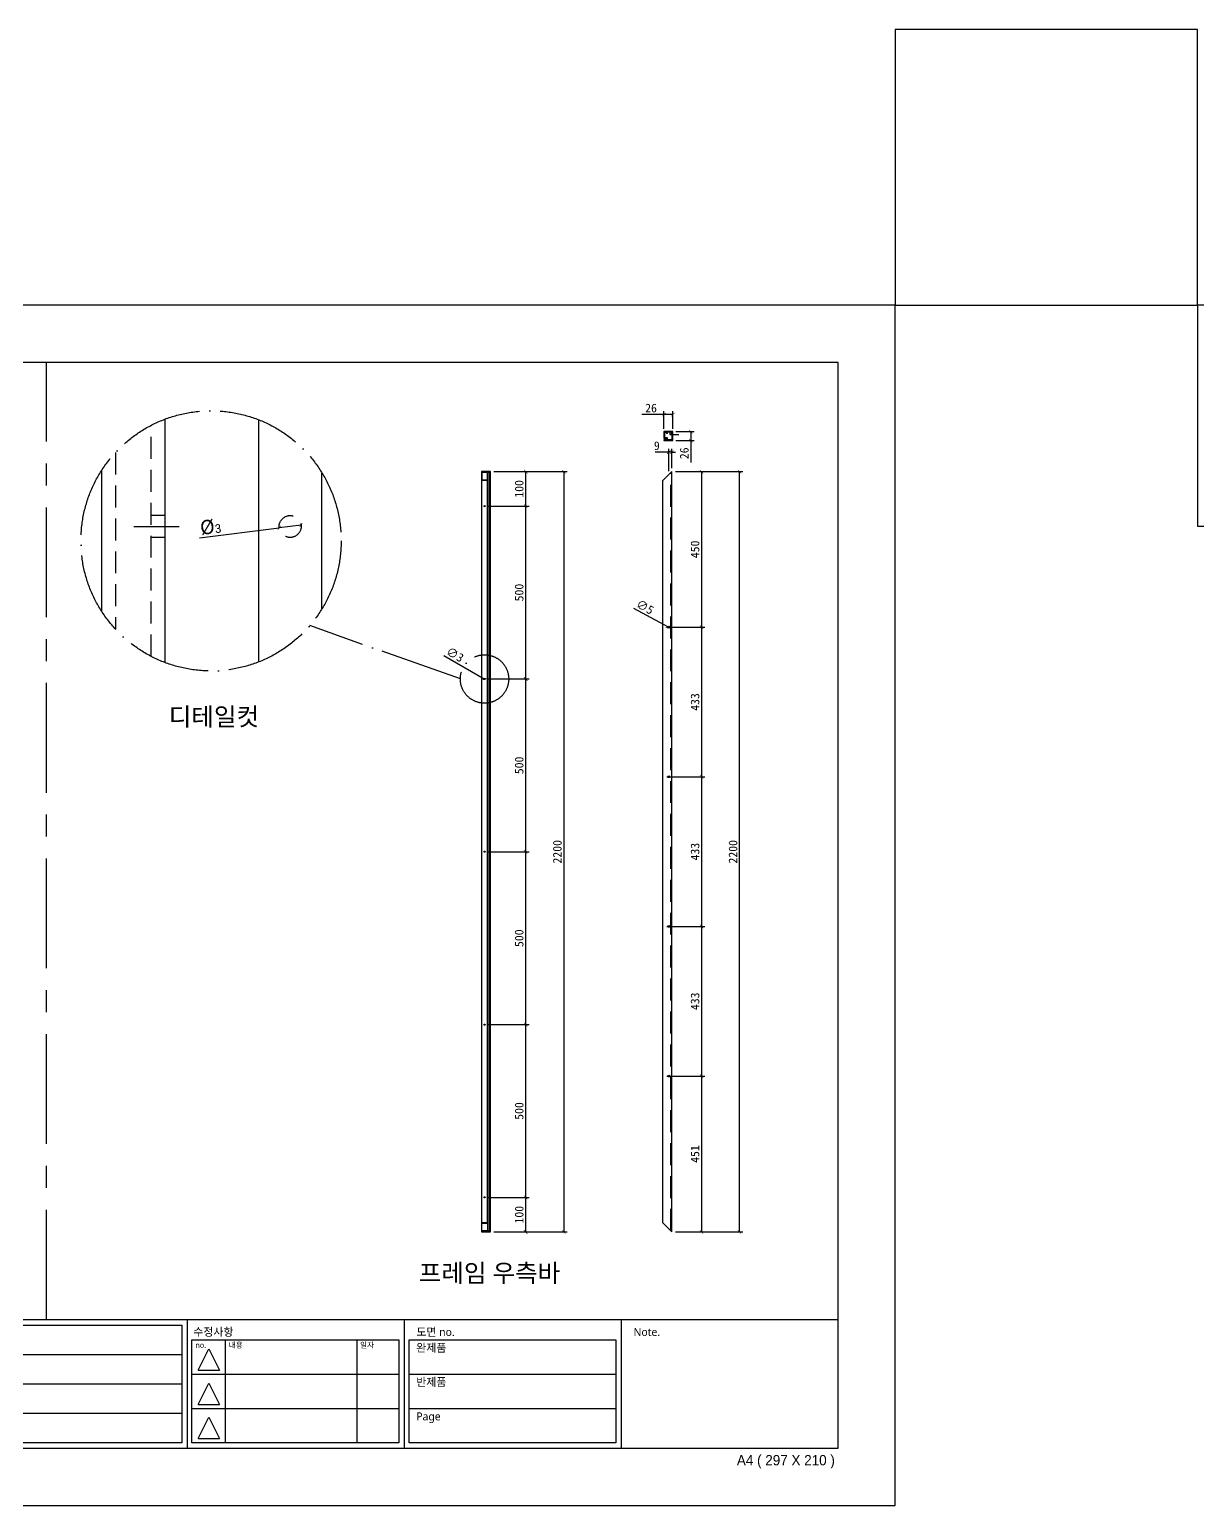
# Model space of a CAD drawing. Header units: millimetres. Extents: x -44117 to 256353, y -2095463 to 65325.
# Drawn here: x -24328 to -20948, y 7428 to 11699 of the extents above; entities that cross this region are included whole.
import ezdxf

# ---------------------------------------------------------------- set-up
doc = ezdxf.new("R2010")
doc.units = ezdxf.units.MM
doc.header["$LTSCALE"] = 10
for name, pattern in [('ACAD_ISO04W100', [30, 24, -3, 0, -3]), ('CENTER', [50.8, 31.75, -6.35, 6.35, -6.35]), ('HIDDEN', [9.525, 6.35, -3.175])]:
    doc.linetypes.add(name, pattern=pattern)
for name, color, linetype in [('cen', 1, 'CENTER'), ('도면층1', 7, 'HIDDEN'), ('도면층2', 3, 'CENTER')]:
    doc.layers.add(name, color=color, linetype=linetype)
doc.styles.add('고딕', font='')
doc.styles.get('고딕').set_extended_font_data('HYgtrE')
doc.dimstyles.new('ISO-25', dxfattribs={"dimtxt": 2.5, "dimasz": 2.5, "dimexe": 1, "dimexo": 1, "dimtad": 1, "dimtxsty": 'Standard', "dimblk": 'ARCHTICK', "dimcen": 2.5, "dimadec": 0, "dimazin": 0, "dimtfac": 1, "dimtmove": 0, "dimatfit": 3, "dimfxl": 0, "dimarcsym": 0})

# ---------------------------------------------------------------- blocks, each defined once
blk = doc.blocks.new('A$C2EC13F1B')
at = {"color": 7}
for p, q in [((-3.67, -0.83), (-1.17, 4.17)), ((-1.17, 4.17), (1.33, -0.83))]:
    blk.add_line(p, q, dxfattribs=at)
blk.add_lwpolyline([(-3.67, -0.83), (1.33, -0.83)], dxfattribs=at)
blk = doc.blocks.new('a4 1scale')
at = {"color": 8}
for p, q in [((-15144.83, -4477.05), (-14867.83, -4477.05)), ((-15097.66, -4499.61), (-15097.66, -4477.05)), ((-15057.67, -4499.62), (-15057.67, -4477.06)), ((-15019.68, -4499.62), (-15019.68, -4477.06)), ((-14981.69, -4499.62), (-14981.69, -4477.06)), ((-14943.7, -4499.62), (-14943.7, -4477.06)), ((-14905.71, -4499.62), (-14905.71, -4477.06)), ((-15028.06, -4478.06), (-15028.06, -4498.62)), ((-14980.9, -4480.63), (-14944.7, -4480.63)), ((-14975.07, -4480.63), (-14975.07, -4498.62)), ((-14952.08, -4480.63), (-14952.08, -4498.62)), ((-14942.91, -4480.63), (-14906.71, -4480.63)), ((-15056.67, -4483.2), (-15020.68, -4483.2)), ((-15018.68, -4483.2), (-14982.69, -4483.2)), ((-14980.9, -4486.63), (-14944.7, -4486.63)), ((-14942.91, -4486.63), (-14906.71, -4486.63)), ((-15096.66, -4488.33), (-15058.67, -4488.34)), ((-15056.67, -4488.34), (-15020.68, -4488.34)), ((-15018.68, -4488.34), (-14982.69, -4488.34)), ((-15141.53, -4492.95), (-15101.88, -4492.95)), ((-14980.9, -4492.63), (-14944.7, -4492.63)), ((-14942.91, -4492.63), (-14906.71, -4492.63)), ((-15056.67, -4493.48), (-15020.68, -4493.48)), ((-15018.68, -4493.48), (-14982.69, -4493.48))]:
    blk.add_line(p, q, dxfattribs=at)
for points in [[(-15154.83, -4509.61), (-14857.83, -4509.61), (-14857.83, -4299.61), (-15154.83, -4299.61)], [(-15144.83, -4499.61), (-14867.83, -4499.61), (-14867.83, -4309.61), (-15144.83, -4309.61)]]:
    blk.add_lwpolyline(points, close=True)
for points in [[(-15143.82, -4478.05), (-15098.66, -4478.05), (-15098.66, -4498.61), (-15143.83, -4498.61)], [(-15058.67, -4478.06), (-15096.66, -4478.05), (-15096.66, -4498.61), (-15058.66, -4498.62)], [(-15056.67, -4478.06), (-15020.68, -4478.06), (-15020.68, -4498.62), (-15056.67, -4498.62)], [(-15018.68, -4478.06), (-14982.69, -4478.06), (-14982.69, -4498.62), (-15018.68, -4498.62)]]:
    blk.add_lwpolyline(points, close=True, dxfattribs=at)
for points in [[(-14944.7, -4480.63), (-14944.7, -4498.62), (-14980.9, -4498.62), (-14980.9, -4480.63)], [(-14906.71, -4480.63), (-14906.71, -4498.62), (-14942.91, -4498.62), (-14942.91, -4480.63)]]:
    blk.add_lwpolyline(points, dxfattribs=at)
at = {"color": 8, "xscale": 0.7469071166727064, "yscale": 0.7469071166727064, "zscale": 0.7469071166727064}
for p in [(-14977.06, -4485.3), (-14977.06, -4491.3), (-14977.06, -4497.29)]:
    blk.add_blockref('A$C2EC13F1B', p, dxfattribs=at)
at = {"color": 8, "style": '고딕'}
for s, insert, char_height, width, attachment_point in [('{\\fMalgun Gothic|b0|i0|c129|p50;PROJECT}', (-15095.45, -4478.74), 1.6004, 37.4801, 1), ('{\\fMalgun Gothic|b0|i0|c129|p50;설 계}', (-15055.65, -4478.55), 1.4003, 21.6513, 1), ('{\\fGulim|b0|i0|c129|p50;일자}', (-15027.2, -4478.57), 1.4, 24.7824, 1), ('{\\fMalgun Gothic|b0|i0|c129|p50;재 질}', (-15017.66, -4478.55), 1.4003, 21.6513, 1), ('{\\fMalgun Gothic|b0|i0|c129|p50;수정사항}', (-14980.67, -4478.55), 1.4003, 21.6513, 1), ('{\\fMalgun Gothic|b0|i0|c129|p50;도면 no.}', (-14941.63, -4478.55), 1.4003, 21.6513, 1), ('{\\fMalgun Gothic|b0|i0|c129|p50;Note.}', (-14903.64, -4478.55), 1.4003, 21.6513, 1), ('{\\fMalgun Gothic|b0|i0|c129|p50;no.}', (-14980.32, -4481.07), 0.96, 25.9815, 1), ('{\\fMalgun Gothic|b0|i0|c129|p50;내용}', (-14974.49, -4481.07), 0.96, 25.9815, 1), ('{\\fMalgun Gothic|b0|i0|c129|p50;일자}', (-14951.5, -4481.07), 0.96, 25.9815, 1), ('{\\fGulim|b0|i0|c129|p50;완\\fMalgun Gothic|b0|i0|c129|p50;제품}', (-14941.66, -4481.32), 1.4003, 21.6513, 1), ('{\\fMalgun Gothic|b0|i0|c129|p50;검 토}', (-15055.65, -4483.82), 1.4003, 21.6513, 1), ('{\\fMalgun Gothic|b0|i0|c129|p50;수 량}', (-15017.66, -4483.82), 1.4003, 21.6513, 1), ('{\\fMalgun Gothic|b0|i0|c129|p50;반제품}', (-14941.66, -4487.32), 1.4003, 21.6513, 1), ('{\\fMalgun Gothic|b0|i0|c129|p50;도면명}', (-15095.89, -4489.07), 1.6004, 37.4801, 1), ('{\\fMalgun Gothic|b0|i0|c129|p50;승 인}', (-15055.65, -4489.02), 1.4003, 21.6513, 1), ('{\\fMalgun Gothic|b0|i0|c129|p50;마 감}', (-15017.66, -4489.02), 1.4003, 21.6513, 1), ('{\\fMalgun Gothic|b0|i0|c129|p50;척 도 }', (-15055.65, -4494.02), 1.4003, 21.6513, 1), ('{\\fGulim|b0|i0|c129|p50;단 위}', (-15034.68, -4494.09), 1.4003, 21.6513, 1), ('mm', (-15024.45, -4496.13), 1.7, 15.2516, 5), ('{\\fMalgun Gothic|b0|i0|c129|p50;규 격 }', (-15017.66, -4494.02), 1.4003, 21.6513, 1), ('{\\fMalgun Gothic|b0|i0|c129|p50;Page}', (-14941.66, -4493.32), 1.4003, 21.6513, 1), ('{\\C8;P-01-01}', (-15144.37, -4500.78), 1.8004, 27.0059, 1), ('{\\C8;A4 ( 297 X 210 )}', (-14868.4, -4500.78), 1.8004, 27.0059, 3)]:
    blk.add_mtext(s, dxfattribs=dict(at, insert=insert, char_height=char_height, width=width, attachment_point=attachment_point))
blk = doc.blocks.new('_ArchTick')
at = {"color": 0, "linetype": 'ByBlock', "const_width": 0.15}
blk.add_lwpolyline([(-0.5, -0.5), (0.5, 0.5)], dxfattribs=at)
blk = doc.blocks.new('*D146')
at = {"color": 0, "lineweight": -2}
for p, q in [((-22459.4, 10419.4), (-22373.6, 10419.4)), ((-22383.6, 10419.4), (-22383.6, 9969.4)), ((-22483.9, 9969.4), (-22373.6, 9969.4))]:
    blk.add_line(p, q, dxfattribs=at)
at = {"layer": 'Defpoints', "color": 0}
for p in [(-22469.4, 10419.4), (-22493.9, 9969.4), (-22383.6, 9969.4)]:
    blk.add_point(p, dxfattribs=at)
at = {"color": 0, "lineweight": -2, "xscale": 10, "yscale": 10, "zscale": 10}
for p, rotation in [((-22383.6, 10419.4), 90), ((-22383.6, 9969.4), 270)]:
    blk.add_blockref('_ArchTick', p, dxfattribs=dict(at, rotation=rotation))
at = {"color": 0, "insert": (-22402.3, 10194.4), "char_height": 25, "attachment_point": 5, "rotation": 90}
blk.add_mtext('450', dxfattribs=at)
blk = doc.blocks.new('_None')
blk = doc.blocks.new('*D147')
at = {"color": 0, "lineweight": -2}
for p, q in [((-22483.9, 9969.4), (-22373.6, 9969.4)), ((-22383.6, 9969.4), (-22383.6, 9536.4)), ((-22483.9, 9536.4), (-22373.6, 9536.4))]:
    blk.add_line(p, q, dxfattribs=at)
at = {"layer": 'Defpoints', "color": 0}
for p in [(-22493.9, 9969.4), (-22493.9, 9536.4), (-22383.6, 9536.4)]:
    blk.add_point(p, dxfattribs=at)
at = {"color": 0, "lineweight": -2, "xscale": 10, "yscale": 10, "zscale": 10}
for p, rotation in [((-22383.6, 9969.4), 90), ((-22383.6, 9536.4), 270)]:
    blk.add_blockref('_ArchTick', p, dxfattribs=dict(at, rotation=rotation))
at = {"color": 0, "insert": (-22402.3, 9752.9), "char_height": 25, "attachment_point": 5, "rotation": 90}
blk.add_mtext('433', dxfattribs=at)
blk = doc.blocks.new('*D148')
at = {"color": 0, "lineweight": -2}
for p, q in [((-22483.9, 9536.4), (-22373.6, 9536.4)), ((-22383.6, 9536.4), (-22383.6, 9103.4)), ((-22483.9, 9103.4), (-22373.6, 9103.4))]:
    blk.add_line(p, q, dxfattribs=at)
at = {"layer": 'Defpoints', "color": 0}
for p in [(-22493.9, 9536.4), (-22493.9, 9103.4), (-22383.6, 9103.4)]:
    blk.add_point(p, dxfattribs=at)
at = {"color": 0, "lineweight": -2, "xscale": 10, "yscale": 10, "zscale": 10}
for p, rotation in [((-22383.6, 9536.4), 90), ((-22383.6, 9103.4), 270)]:
    blk.add_blockref('_ArchTick', p, dxfattribs=dict(at, rotation=rotation))
at = {"color": 0, "insert": (-22402.3, 9319.9), "char_height": 25, "attachment_point": 5, "rotation": 90}
blk.add_mtext('433', dxfattribs=at)
blk = doc.blocks.new('*D149')
at = {"color": 0, "lineweight": -2}
for p, q in [((-22483.9, 9103.4), (-22373.6, 9103.4)), ((-22383.6, 9103.4), (-22383.6, 8670.4)), ((-22483.9, 8670.4), (-22373.6, 8670.4))]:
    blk.add_line(p, q, dxfattribs=at)
at = {"layer": 'Defpoints', "color": 0}
for p in [(-22493.9, 9103.4), (-22493.9, 8670.4), (-22383.6, 8670.4)]:
    blk.add_point(p, dxfattribs=at)
at = {"color": 0, "lineweight": -2, "xscale": 10, "yscale": 10, "zscale": 10}
for p, rotation in [((-22383.6, 9103.4), 90), ((-22383.6, 8670.4), 270)]:
    blk.add_blockref('_ArchTick', p, dxfattribs=dict(at, rotation=rotation))
at = {"color": 0, "insert": (-22402.3, 8886.9), "char_height": 25, "attachment_point": 5, "rotation": 90}
blk.add_mtext('433', dxfattribs=at)
blk = doc.blocks.new('*D273')
at = {"color": 0, "lineweight": -2}
for p, q in [((-22483.9, 8670.4), (-22373.6, 8670.4)), ((-22383.6, 8670.4), (-22383.6, 8219.4)), ((-22459.4, 8219.4), (-22373.6, 8219.4))]:
    blk.add_line(p, q, dxfattribs=at)
at = {"layer": 'Defpoints', "color": 0}
for p in [(-22493.9, 8670.4), (-22469.4, 8219.4), (-22383.6, 8219.4)]:
    blk.add_point(p, dxfattribs=at)
at = {"color": 0, "lineweight": -2, "xscale": 10, "yscale": 10, "zscale": 10}
for p, rotation in [((-22383.6, 8670.4), 90), ((-22383.6, 8219.4), 270)]:
    blk.add_blockref('_ArchTick', p, dxfattribs=dict(at, rotation=rotation))
at = {"color": 0, "insert": (-22402.3, 8444.9), "char_height": 25, "attachment_point": 5, "rotation": 90}
blk.add_mtext('451', dxfattribs=at)
blk = doc.blocks.new('*D274')
at = {"color": 0, "lineweight": -2}
for p, q in [((-22984.6, 10419.4), (-22772, 10419.4)), ((-22782, 10419.4), (-22782, 8219.4)), ((-22984.6, 8219.4), (-22772, 8219.4))]:
    blk.add_line(p, q, dxfattribs=at)
at = {"layer": 'Defpoints', "color": 0}
for p in [(-22994.6, 10419.4), (-22994.6, 8219.4), (-22782, 8219.4)]:
    blk.add_point(p, dxfattribs=at)
at = {"color": 0, "lineweight": -2, "xscale": 10, "yscale": 10, "zscale": 10}
for p, rotation in [((-22782, 10419.4), 90), ((-22782, 8219.4), 270)]:
    blk.add_blockref('_ArchTick', p, dxfattribs=dict(at, rotation=rotation))
at = {"color": 0, "insert": (-22800.8, 9319.4), "char_height": 25, "attachment_point": 5, "rotation": 90}
blk.add_mtext('2200', dxfattribs=at)
blk = doc.blocks.new('*D150')
at = {"color": 0, "lineweight": -2}
for p, q in [((-22459.4, 10419.4), (-22263.6, 10419.4)), ((-22273.6, 8219.4), (-22273.6, 10419.4)), ((-22459.4, 8219.4), (-22263.6, 8219.4))]:
    blk.add_line(p, q, dxfattribs=at)
at = {"layer": 'Defpoints', "color": 0}
for p in [(-22469.4, 10419.4), (-22273.6, 10419.4), (-22469.4, 8219.4)]:
    blk.add_point(p, dxfattribs=at)
at = {"color": 0, "lineweight": -2, "xscale": 10, "yscale": 10, "zscale": 10}
for p, rotation in [((-22273.6, 10419.4), 90), ((-22273.6, 8219.4), 270)]:
    blk.add_blockref('_ArchTick', p, dxfattribs=dict(at, rotation=rotation))
at = {"color": 0, "insert": (-22292.4, 9319.4), "char_height": 25, "attachment_point": 5, "rotation": 90}
blk.add_mtext('2200', dxfattribs=at)
blk = doc.blocks.new('*D151')
at = {"color": 0, "lineweight": -2}
for p, q in [((-22478.4, 10475.4), (-22517.5, 10475.4)), ((-22478.4, 10420.4), (-22478.4, 10485.4)), ((-22469.4, 10475.4), (-22478.4, 10475.4)), ((-22469.4, 10429.4), (-22469.4, 10485.4)), ((-22469.4, 10475.4), (-22459.4, 10475.4))]:
    blk.add_line(p, q, dxfattribs=at)
at = {"layer": 'Defpoints', "color": 0}
for p in [(-22478.4, 10475.4), (-22478.4, 10410.4), (-22469.4, 10419.4)]:
    blk.add_point(p, dxfattribs=at)
at = {"color": 0, "lineweight": -2, "xscale": 10, "yscale": 10, "zscale": 10}
blk.add_blockref('_ArchTick', (-22478.4, 10475.4), dxfattribs=at)
at = {"color": 0, "lineweight": -2, "xscale": 10, "yscale": 10, "zscale": 10, "rotation": 180}
blk.add_blockref('_ArchTick', (-22469.4, 10475.4), dxfattribs=at)
at = {"color": 0, "insert": (-22513, 10494.2), "char_height": 25, "attachment_point": 5}
blk.add_mtext('9', dxfattribs=at)
blk = doc.blocks.new('*D275')
at = {"color": 0, "lineweight": -2}
for p, q in [((-22580, 10023.9), (-22480.6, 9970.6)), ((-22476.2, 9968.2), (-22480.6, 9970.6)), ((-22476.2, 9968.2), (-22476.2, 9968.2))]:
    blk.add_line(p, q, dxfattribs=at)
at = {"layer": 'Defpoints', "color": 0}
for p in [(-22480.6, 9970.6), (-22476.2, 9968.2)]:
    blk.add_point(p, dxfattribs=at)
at = {"color": 0, "lineweight": -2, "xscale": 10, "yscale": 10, "zscale": 10}
for p, rotation in [((-22480.6, 9970.6), 331.7888632823237), ((-22476.2, 9968.2), 151.7888632823238)]:
    blk.add_blockref('_ArchTick', p, dxfattribs=dict(at, rotation=rotation))
at = {"color": 0, "insert": (-22547.2, 10027.6), "char_height": 25, "attachment_point": 5, "rotation": 331.7889}
blk.add_mtext('∅5', dxfattribs=at)
blk = doc.blocks.new('*D276')
at = {"color": 0, "lineweight": -2}
for p, q in [((-22492.6, 10543.6), (-22492.6, 10594.4)), ((-22466.6, 10543.6), (-22466.6, 10594.4)), ((-22492.6, 10584.4), (-22556.8, 10584.4)), ((-22466.6, 10584.4), (-22492.6, 10584.4))]:
    blk.add_line(p, q, dxfattribs=at)
at = {"layer": 'Defpoints', "color": 0}
for p in [(-22492.6, 10584.4), (-22492.6, 10533.6), (-22466.6, 10533.6)]:
    blk.add_point(p, dxfattribs=at)
at = {"color": 0, "lineweight": -2, "xscale": 10, "yscale": 10, "zscale": 10, "rotation": 180}
blk.add_blockref('_ArchTick', (-22492.6, 10584.4), dxfattribs=at)
at = {"color": 0, "lineweight": -2, "xscale": 10, "yscale": 10, "zscale": 10}
blk.add_blockref('_ArchTick', (-22466.6, 10584.4), dxfattribs=at)
at = {"color": 0, "insert": (-22529.7, 10603.2), "char_height": 25, "attachment_point": 5}
blk.add_mtext('26', dxfattribs=at)
blk = doc.blocks.new('*D277')
at = {"color": 0, "lineweight": -2}
for p, q in [((-22458.4, 10535.4), (-22404.7, 10535.4)), ((-22458.4, 10509.4), (-22404.7, 10509.4)), ((-22414.7, 10535.4), (-22414.7, 10509.4)), ((-22414.7, 10509.4), (-22414.7, 10445.3))]:
    blk.add_line(p, q, dxfattribs=at)
at = {"layer": 'Defpoints', "color": 0}
for p in [(-22468.4, 10535.4), (-22468.4, 10509.4), (-22414.7, 10509.4)]:
    blk.add_point(p, dxfattribs=at)
at = {"color": 0, "lineweight": -2, "xscale": 10, "yscale": 10, "zscale": 10}
for p, rotation in [((-22414.7, 10535.4), 90), ((-22414.7, 10509.4), 270)]:
    blk.add_blockref('_ArchTick', p, dxfattribs=dict(at, rotation=rotation))
at = {"color": 0, "insert": (-22433.4, 10472.4), "char_height": 25, "attachment_point": 5, "rotation": 90}
blk.add_mtext('26', dxfattribs=at)
blk = doc.blocks.new('*D278')
at = {"color": 0, "lineweight": -2}
for p, q in [((-23129.8, 9887.1), (-23012.9, 9820.2)), ((-23010.3, 9818.7), (-23012.9, 9820.2)), ((-23010.3, 9818.7), (-23010.3, 9818.7))]:
    blk.add_line(p, q, dxfattribs=at)
at = {"layer": 'Defpoints', "color": 0}
for p in [(-23012.9, 9820.2), (-23010.3, 9818.7)]:
    blk.add_point(p, dxfattribs=at)
at = {"color": 0, "lineweight": -2, "xscale": 10, "yscale": 10, "zscale": 10}
for p, rotation in [((-23012.9, 9820.2), 330.1948609239196), ((-23010.3, 9818.7), 150.1948609239196)]:
    blk.add_blockref('_ArchTick', p, dxfattribs=dict(at, rotation=rotation))
at = {"color": 0, "insert": (-23097, 9889.9), "char_height": 25, "attachment_point": 5, "rotation": 330.1949}
blk.add_mtext('∅3', dxfattribs=at)
blk = doc.blocks.new('*D279')
at = {"color": 0, "lineweight": -2}
for p, q in [((-23836.5, 10228.1), (-23605.7, 10256.7)), ((-23542.6, 10264.5), (-23605.7, 10256.7)), ((-23542.6, 10264.5), (-23542.6, 10264.5))]:
    blk.add_line(p, q, dxfattribs=at)
at = {"layer": 'Defpoints', "color": 0}
for p in [(-23605.7, 10256.7), (-23542.6, 10264.5)]:
    blk.add_point(p, dxfattribs=at)
at = {"color": 0, "lineweight": -2, "xscale": 10, "yscale": 10, "zscale": 10}
for p, rotation in [((-23605.7, 10256.7), 7.054363739107473), ((-23542.6, 10264.5), 187.0543637391075)]:
    blk.add_blockref('_ArchTick', p, dxfattribs=dict(at, rotation=rotation))
at = {"color": 0, "insert": (-23804.7, 10259.4), "char_height": 25, "attachment_point": 5, "rotation": 7.0544}
blk.add_mtext('{\\H1.6667x;Ø\\fPMingLiU|b0|i0|c129|p0;\\H0.59999x;3}', dxfattribs=at)
blk = doc.blocks.new('*D280')
at = {"color": 0, "lineweight": -2}
for p, q in [((-22984.6, 10419.4), (-22882.6, 10419.4)), ((-22892.6, 10419.4), (-22892.6, 10319.4)), ((-23001.6, 10319.4), (-22882.6, 10319.4))]:
    blk.add_line(p, q, dxfattribs=at)
at = {"layer": 'Defpoints', "color": 0}
for p in [(-22994.6, 10419.4), (-23011.6, 10319.4), (-22892.6, 10319.4)]:
    blk.add_point(p, dxfattribs=at)
at = {"color": 0, "lineweight": -2, "xscale": 10, "yscale": 10, "zscale": 10}
for p, rotation in [((-22892.6, 10419.4), 90), ((-22892.6, 10319.4), 270)]:
    blk.add_blockref('_ArchTick', p, dxfattribs=dict(at, rotation=rotation))
at = {"color": 0, "insert": (-22911.3, 10369.4), "char_height": 25, "attachment_point": 5, "rotation": 90}
blk.add_mtext('100', dxfattribs=at)
blk = doc.blocks.new('*D281')
at = {"color": 0, "lineweight": -2}
for p, q in [((-23001.6, 10319.4), (-22882.6, 10319.4)), ((-22892.6, 10319.4), (-22892.6, 9819.4)), ((-23001.6, 9819.4), (-22882.6, 9819.4))]:
    blk.add_line(p, q, dxfattribs=at)
at = {"layer": 'Defpoints', "color": 0}
for p in [(-23011.6, 10319.4), (-23011.6, 9819.4), (-22892.6, 9819.4)]:
    blk.add_point(p, dxfattribs=at)
at = {"color": 0, "lineweight": -2, "xscale": 10, "yscale": 10, "zscale": 10}
for p, rotation in [((-22892.6, 10319.4), 90), ((-22892.6, 9819.4), 270)]:
    blk.add_blockref('_ArchTick', p, dxfattribs=dict(at, rotation=rotation))
at = {"color": 0, "insert": (-22911.3, 10069.4), "char_height": 25, "attachment_point": 5, "rotation": 90}
blk.add_mtext('500', dxfattribs=at)
blk = doc.blocks.new('*D282')
at = {"color": 0, "lineweight": -2}
for p, q in [((-23001.6, 9819.4), (-22882.6, 9819.4)), ((-22892.6, 9819.4), (-22892.6, 9319.4)), ((-23001.6, 9319.4), (-22882.6, 9319.4))]:
    blk.add_line(p, q, dxfattribs=at)
at = {"layer": 'Defpoints', "color": 0}
for p in [(-23011.6, 9819.4), (-23011.6, 9319.4), (-22892.6, 9319.4)]:
    blk.add_point(p, dxfattribs=at)
at = {"color": 0, "lineweight": -2, "xscale": 10, "yscale": 10, "zscale": 10}
for p, rotation in [((-22892.6, 9819.4), 90), ((-22892.6, 9319.4), 270)]:
    blk.add_blockref('_ArchTick', p, dxfattribs=dict(at, rotation=rotation))
at = {"color": 0, "insert": (-22911.3, 9569.4), "char_height": 25, "attachment_point": 5, "rotation": 90}
blk.add_mtext('500', dxfattribs=at)
blk = doc.blocks.new('*D283')
at = {"color": 0, "lineweight": -2}
for p, q in [((-23001.6, 9319.4), (-22882.6, 9319.4)), ((-22892.6, 9319.4), (-22892.6, 8819.4)), ((-23001.6, 8819.4), (-22882.6, 8819.4))]:
    blk.add_line(p, q, dxfattribs=at)
at = {"layer": 'Defpoints', "color": 0}
for p in [(-23011.6, 9319.4), (-23011.6, 8819.4), (-22892.6, 8819.4)]:
    blk.add_point(p, dxfattribs=at)
at = {"color": 0, "lineweight": -2, "xscale": 10, "yscale": 10, "zscale": 10}
for p, rotation in [((-22892.6, 9319.4), 90), ((-22892.6, 8819.4), 270)]:
    blk.add_blockref('_ArchTick', p, dxfattribs=dict(at, rotation=rotation))
at = {"color": 0, "insert": (-22911.3, 9069.4), "char_height": 25, "attachment_point": 5, "rotation": 90}
blk.add_mtext('500', dxfattribs=at)
blk = doc.blocks.new('*D284')
at = {"color": 0, "lineweight": -2}
for p, q in [((-23001.6, 8819.4), (-22882.6, 8819.4)), ((-22892.6, 8819.4), (-22892.6, 8319.4)), ((-23001.6, 8319.4), (-22882.6, 8319.4))]:
    blk.add_line(p, q, dxfattribs=at)
at = {"layer": 'Defpoints', "color": 0}
for p in [(-23011.6, 8819.4), (-23011.6, 8319.4), (-22892.6, 8319.4)]:
    blk.add_point(p, dxfattribs=at)
at = {"color": 0, "lineweight": -2, "xscale": 10, "yscale": 10, "zscale": 10}
for p, rotation in [((-22892.6, 8819.4), 90), ((-22892.6, 8319.4), 270)]:
    blk.add_blockref('_ArchTick', p, dxfattribs=dict(at, rotation=rotation))
at = {"color": 0, "insert": (-22911.3, 8569.4), "char_height": 25, "attachment_point": 5, "rotation": 90}
blk.add_mtext('500', dxfattribs=at)
blk = doc.blocks.new('*D285')
at = {"color": 0, "lineweight": -2}
for p, q in [((-23001.6, 8319.4), (-22882.6, 8319.4)), ((-22892.6, 8319.4), (-22892.6, 8219.4)), ((-22984.6, 8219.4), (-22882.6, 8219.4))]:
    blk.add_line(p, q, dxfattribs=at)
at = {"layer": 'Defpoints', "color": 0}
for p in [(-23011.6, 8319.4), (-22994.6, 8219.4), (-22892.6, 8219.4)]:
    blk.add_point(p, dxfattribs=at)
at = {"color": 0, "lineweight": -2, "xscale": 10, "yscale": 10, "zscale": 10}
for p, rotation in [((-22892.6, 8319.4), 90), ((-22892.6, 8219.4), 270)]:
    blk.add_blockref('_ArchTick', p, dxfattribs=dict(at, rotation=rotation))
at = {"color": 0, "insert": (-22911.3, 8269.4), "char_height": 25, "attachment_point": 5, "rotation": 90}
blk.add_mtext('100', dxfattribs=at)

msp = doc.modelspace()

# ---------------------------------------------------------------- linework, layer by layer
for p, q in [((-23936.04553, 9866.87145), (-23936.04553, 10571.2286)), ((-23665.89403, 10569.6637), (-23665.89403, 9868.43634)), ((-22485.13515, 10532.44475), (-22491.13515, 10532.44475)), ((-22491.13515, 10532.44475), (-22491.13515, 10517.64475)), ((-22491.13515, 10517.64475), (-22484.63515, 10517.64475)), ((-22485.13515, 10530.24475), (-22485.13515, 10532.44475)), ((-22482.43515, 10529.94475), (-22484.83515, 10529.94475)), ((-22484.63515, 10517.64475), (-22483.43515, 10517.64475)), ((-22468.13515, 10533.94475), (-22484.13515, 10533.94475)), ((-22484.13515, 10533.94475), (-22484.13515, 10530.94475)), ((-22484.13515, 10530.94475), (-22482.43515, 10530.94475)), ((-22483.13515, 10517.34475), (-22483.13515, 10516.14475)), ((-22483.13515, 10516.14475), (-22483.13515, 10512.44475)), ((-22483.13515, 10516.14475), (-22483.13515, 10516.14475)), ((-22483.13515, 10512.44475), (-22468.13515, 10512.44475)), ((-22482.13515, 10530.64475), (-22482.13515, 10530.24475)), ((-22475.48229, 10535.44475), (-22475.48229, 10526.44475)), ((-22475.48229, 10526.44475), (-22448.8603, 10526.44475)), ((-22471.13515, 10530.24475), (-22471.13515, 10530.64475)), ((-22470.83515, 10530.94475), (-22468.13515, 10530.94475)), ((-22469.63515, 10529.94475), (-22470.83515, 10529.94475)), ((-22469.63515, 10529.94475), (-22469.63515, 10516.44475)), ((-22468.13515, 10516.44475), (-22469.63515, 10516.44475)), ((-22468.13515, 10530.94475), (-22468.13515, 10533.94475)), ((-22468.13515, 10512.44475), (-22468.13515, 10516.44475)), ((-24119.61328, 10422.73811), (-24119.61328, 10015.36194)), ((-23482.32628, 10021.83335), (-23482.32628, 10416.2667)), ((-22994.58527, 10419.40643), (-23020.58527, 10419.40643)), ((-23020.58527, 10419.40643), (-23020.58527, 8219.40643)), ((-23001.28527, 10393.40643), (-23020.58527, 10393.40643)), ((-23019.08527, 10416.40643), (-23019.08527, 10394.90643)), ((-23002.78527, 10416.40643), (-23019.08527, 10416.40643)), ((-23002.78527, 10394.90643), (-23019.08527, 10394.90643)), ((-23002.78527, 10394.90643), (-23002.78527, 10416.40643)), ((-23002.78527, 8245.40643), (-23002.78527, 10393.40643)), ((-23001.28527, 8222.40643), (-23001.28527, 10416.40643)), ((-22996.08527, 10416.40643), (-23001.28527, 10416.40643)), ((-22996.08527, 8222.40643), (-22996.08527, 10416.40643)), ((-22996.08527, 10394.90643), (-22996.08527, 10416.40643)), ((-22994.58527, 10393.40643), (-22996.08527, 10393.40643)), ((-22994.58527, 8219.40643), (-22994.58527, 10419.40643)), ((-22495.37121, 10393.40643), (-22469.37121, 10419.40643)), ((-22495.37121, 8245.40643), (-22495.37121, 10393.40643)), ((-22469.37121, 8219.40643), (-22469.37121, 10419.40643)), ((-23001.28527, 8245.40643), (-23020.58527, 8245.40643)), ((-23019.08527, 8222.40643), (-23019.08527, 8243.90643)), ((-23002.78527, 8243.90643), (-23019.08527, 8243.90643)), ((-23002.78527, 8243.90643), (-23002.78527, 8222.40643)), ((-22994.58527, 8245.40643), (-22996.08527, 8245.40643)), ((-22469.37121, 8219.40643), (-22495.37121, 8245.40643)), ((-23020.58527, 8219.40643), (-22994.58527, 8219.40643)), ((-22994.58527, 8219.40643), (-23020.58527, 8219.40643)), ((-23002.78527, 8222.40643), (-23019.08527, 8222.40643)), ((-22996.08527, 8222.40643), (-23001.28527, 8222.40643))]:
    msp.add_line(p, q)
at = {"color": 1, "linetype": 'ACAD_ISO04W100'}
msp.add_line((-23081.5578, 9819.40643), (-23517.47591, 9973.6882), dxfattribs=at)
msp.add_lwpolyline([(-21822.90975, 10900.95488), (-20948.34643, 10900.95488), (-20948.34643, 11698.50976), (-21822.90975, 11698.50976)], close=True)
msp.add_lwpolyline([(-22492.33515, 10510.94488, 0.4142135624), (-22492.63515, 10510.64488), (-22492.63515, 10509.74475, 0.4142135624), (-22492.33515, 10509.44475), (-22467.13515, 10509.44475, 0.4142135624), (-22466.63515, 10509.94475), (-22466.63515, 10534.94475, 0.4142135624), (-22467.13515, 10535.44475), (-22492.13515, 10535.44475, 0.4142135624), (-22492.63515, 10534.94475), (-22492.63515, 10516.64475, 0.4142135624), (-22492.13515, 10516.14475), (-22484.63515, 10516.14475), (-22484.63515, 10510.94475), (-22492.33515, 10510.94475)], format="xyb")
for centre, radius in [((-23803.0053, 10219.05002), 376.46972), ((-23011.58527, 9819.40643), 69.97253)]:
    msp.add_circle(centre, radius, dxfattribs=at)
for centre in [(-22478.37121, 9969.40643), (-22478.37121, 9536.40643), (-22478.37121, 9103.40643), (-22478.37121, 8670.40643)]:
    msp.add_circle(centre, 2.5)
for centre, start, end in [((-22484.83515, 10530.24475), 180, 270), ((-22483.43515, 10517.34475), 360, 90), ((-22482.43515, 10530.64475), 360, 90), ((-22482.43515, 10530.24475), 270, 0), ((-22470.83515, 10530.64475), 90, 180), ((-22470.83515, 10530.24475), 180, 270)]:
    msp.add_arc(centre, 0.3, start, end)
at = {"layer": 'cen'}
msp.add_line((-24278.7285, 7966.43103), (-24278.7285, 10735.57988), dxfattribs=at)
at = {"layer": '도면층1'}
for p, q in [((-23976.04553, 9884.70509), (-23976.04553, 10553.39495)), ((-24079.61328, 10474.42715), (-24079.61328, 9963.6729)), ((-22472.37121, 8222.40643), (-22472.37121, 10416.40643)), ((-23936.04553, 10292.38785), (-23976.04553, 10292.38785)), ((-23936.04553, 10228.80927), (-23976.04553, 10228.80927))]:
    msp.add_line(p, q, dxfattribs=at)
for centre, radius in [((-23574.11015, 10260.59856), 31.78929), ((-23011.58527, 10319.40643), 1.5), ((-23011.58527, 9819.40643), 1.5), ((-23011.58527, 9319.40643), 1.5), ((-23011.58527, 8819.40643), 1.5), ((-23011.58527, 8319.40643), 1.5)]:
    msp.add_circle(centre, radius, dxfattribs=at)
at = {"layer": '도면층2'}
msp.add_line((-24026.72224, 10260.59856), (-23895.37847, 10260.59856), dxfattribs=at)

# ---------------------------------------------------------------- block references
at = {"color": 1}
for p, xscale, yscale, zscale in [((223888.45264, 82005.73904), 16.5375, 16.5375, 16.5375), ((25226.526, 24001.32611), 3.046875, 3.046875, 3.046875)]:
    msp.add_blockref('a4 1scale', p, dxfattribs=dict(at, xscale=xscale, yscale=yscale, zscale=zscale))

# ---------------------------------------------------------------- texts
at = {"color": 142, "char_height": 52.004575, "width": 1506.5379465, "attachment_point": 5, "style": '고딕'}
for s, insert in [('{\\fMalgun Gothic|b0|i0|c129|p50;디테일컷}', (-23794.6685, 9707.713)), ('{\\fMalgun Gothic|b0|i0|c129|p50;프레임 우측바}', (-22997.19353, 8098.06623))]:
    msp.add_mtext(s, dxfattribs=dict(at, insert=insert))

# ---------------------------------------------------------------- dimensions: what is measured, and where the dimension line sits
for base, p1, p2, angle, override, picture, middle in [((-22492.63515, 10584.43274), (-22466.63515, 10533.61498), (-22492.63515, 10533.61498), 180, {"dimscale": 10, "dimasz": 1, "dimdec": 1, "dimcen": 0, "dimtdec": 1, "dimldrblk": 'None', "dimtfillclr": 100}, '*D276', (-22529.71848, 10603.18274)), ((-22478.37121, 10475.42764), (-22469.37121, 10419.40643), (-22478.37121, 10410.40643), 180, {"dimscale": 10, "dimasz": 1, "dimdec": 1, "dimcen": 0, "dimtdec": 1, "dimldrblk": 'None', "dimtfillclr": 100}, '*D151', (-22512.95454, 10494.17764)), ((-22414.69986, 10509.44475), (-22468.43994, 10535.44475), (-22468.43994, 10509.44475), 90, {"dimscale": 10, "dimasz": 1, "dimdec": 1, "dimcen": 0, "dimtdec": 1, "dimldrblk": 'None', "dimtfillclr": 100}, '*D277', (-22433.44986, 10472.36142)), ((-22892.59919, 10319.40643), (-22994.58527, 10419.40643), (-23011.58527, 10319.40643), 90, {"dimscale": 10, "dimasz": 1, "dimdec": 1, "dimcen": 0, "dimtdec": 1, "dimldrblk": 'None', "dimtfillclr": 100}, '*D280', (-22911.34919, 10369.40643)), ((-22782.00498, 8219.40643), (-22994.58527, 10419.40643), (-22994.58527, 8219.40643), 90, {"dimscale": 10, "dimasz": 1, "dimdec": 1, "dimcen": 0, "dimtdec": 1, "dimldrblk": 'None'}, '*D274', (-22800.75498, 9319.40643)), ((-22383.57783, 9969.40643), (-22469.37121, 10419.40643), (-22493.87121, 9969.40643), 90, {"dimscale": 10, "dimasz": 1, "dimldrblk": 'None'}, '*D146', (-22402.32783, 10194.40643)), ((-22273.63039, 10419.40643), (-22469.37121, 8219.40643), (-22469.37121, 10419.40643), 90, {"dimscale": 10, "dimasz": 1, "dimdec": 1, "dimcen": 0, "dimtdec": 1, "dimldrblk": 'None'}, '*D150', (-22292.38039, 9319.40643)), ((-22892.59919, 9819.40643), (-23011.58527, 10319.40643), (-23011.58527, 9819.40643), 90, {"dimscale": 10, "dimasz": 1, "dimdec": 1, "dimcen": 0, "dimtdec": 1, "dimtmove": 1, "dimldrblk": 'None', "dimtfillclr": 100}, '*D281', (-22911.34919, 10069.40643)), ((-22383.57783, 9536.40643), (-22493.87121, 9969.40643), (-22493.87121, 9536.40643), 90, {"dimscale": 10, "dimasz": 1, "dimldrblk": 'None'}, '*D147', (-22402.32783, 9752.90643)), ((-22892.59919, 9319.40643), (-23011.58527, 9819.40643), (-23011.58527, 9319.40643), 90, {"dimscale": 10, "dimasz": 1, "dimdec": 1, "dimcen": 0, "dimtdec": 1, "dimtmove": 1, "dimldrblk": 'None', "dimtfillclr": 100}, '*D282', (-22911.34919, 9569.40643)), ((-22383.57783, 9103.40643), (-22493.87121, 9536.40643), (-22493.87121, 9103.40643), 90, {"dimscale": 10, "dimasz": 1, "dimldrblk": 'None'}, '*D148', (-22402.32783, 9319.90643)), ((-22892.59919, 8819.40643), (-23011.58527, 9319.40643), (-23011.58527, 8819.40643), 90, {"dimscale": 10, "dimasz": 1, "dimdec": 1, "dimcen": 0, "dimtdec": 1, "dimtmove": 1, "dimldrblk": 'None', "dimtfillclr": 100}, '*D283', (-22911.34919, 9069.40643)), ((-22383.57783, 8670.40643), (-22493.87121, 9103.40643), (-22493.87121, 8670.40643), 90, {"dimscale": 10, "dimasz": 1, "dimldrblk": 'None'}, '*D149', (-22402.32783, 8886.90643)), ((-22892.59919, 8319.40643), (-23011.58527, 8819.40643), (-23011.58527, 8319.40643), 90, {"dimscale": 10, "dimasz": 1, "dimdec": 1, "dimcen": 0, "dimtdec": 1, "dimtmove": 1, "dimldrblk": 'None', "dimtfillclr": 100}, '*D284', (-22911.34919, 8569.40643)), ((-22383.57783, 8219.40643), (-22493.87121, 8670.40643), (-22469.37121, 8219.40643), 90, {"dimscale": 10, "dimasz": 1, "dimldrblk": 'None'}, '*D273', (-22402.32783, 8444.90643)), ((-22892.59919, 8219.40643), (-23011.58527, 8319.40643), (-22994.58527, 8219.40643), 90, {"dimscale": 10, "dimasz": 1, "dimdec": 1, "dimcen": 0, "dimtdec": 1, "dimtmove": 1, "dimldrblk": 'None', "dimtfillclr": 100}, '*D285', (-22911.34919, 8269.40643))]:
    dim = msp.add_linear_dim(base=base, p1=p1, p2=p2, angle=angle, dimstyle='ISO-25', override=override)
    dim.commit()
    dim.dimension.update_dxf_attribs({"geometry": picture, "text_midpoint": middle})
dim = msp.add_diameter_dim_2p(p1=(-23542.56151, 10264.50263), p2=(-23605.6588, 10256.69448), text='{\\H1.6667x;Ø\\fPMingLiU|b0|i0|c129|p0;\\H0.59999x;3}', dimstyle='ISO-25', override={"dimscale": 10, "dimasz": 1, "dimdec": 1, "dimcen": 0, "dimtdec": 1, "dimldrblk": 'None'})
dim.commit()
dim.dimension.update_dxf_attribs({"geometry": '*D279', "text_midpoint": (-23801.346, 10232.47862), "dimtype": 163})
for p1, p2, picture, middle in [((-22476.16818, 9968.22463), (-22480.57424, 9970.58824), '*D275', (-22556.08634, 10011.09637)), ((-23010.28369, 9818.66086), (-23012.88685, 9820.15201), '*D278', (-23106.3176, 9873.67143))]:
    dim = msp.add_diameter_dim_2p(p1=p1, p2=p2, dimstyle='ISO-25', override={"dimscale": 10, "dimasz": 1, "dimdec": 1, "dimcen": 0, "dimtdec": 1, "dimldrblk": 'None', "dimtfillclr": 100})
    dim.commit()
    dim.dimension.update_dxf_attribs({"geometry": picture, "text_midpoint": middle, "dimtype": 163})

doc.saveas('drawing.dxf')
